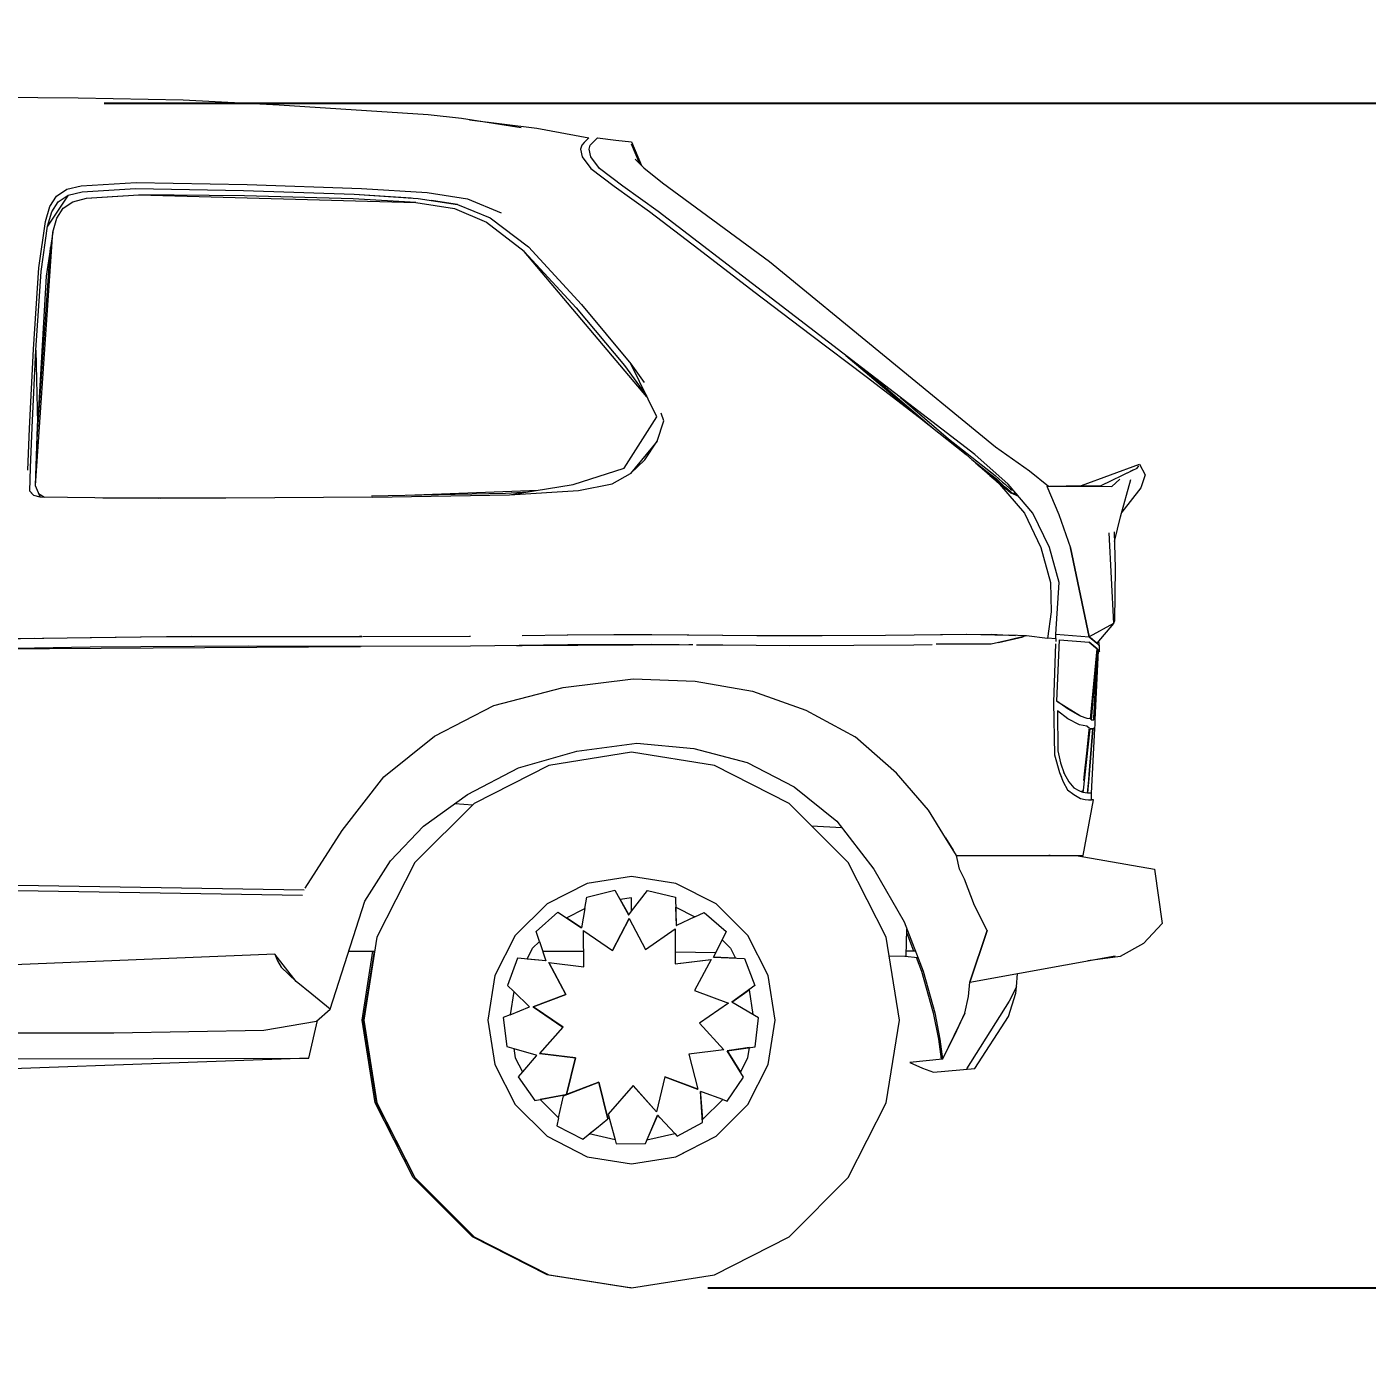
# Model space of a CAD drawing. Header units: millimetres. Extents: x 85290 to 188623, y -54691 to 10726.
# Drawn here: x 100043 to 101799, y -9690 to -7938 of the extents above; entities that cross this region are included whole.
import ezdxf

# ---------------------------------------------------------------- set-up
doc = ezdxf.new("R2010")
doc.units = ezdxf.units.MM
doc.linetypes.add('ELGO_LTYPE0', pattern=[0])
doc.layers.add('AUTO', color=150, linetype='Continuous')
doc.layers.add('RAZMER', color=5, linetype='Continuous')
doc.styles.add('WROMLATS', font='wromlats.shx', dxfattribs={"bigfont": 'bigfont.shx'})
doc.dimstyles.new('juka', dxfattribs={"dimscale": 100, "dimtxt": 2, "dimasz": 2, "dimexe": 1, "dimexo": 1, "dimgap": 1, "dimtad": 1, "dimtoh": 1, "dimdec": 0, "dimzin": 0, "dimdsep": 46, "dimtxsty": 'WROMLATS', "dimblk": 'OBLIQUE', "dimcen": -3, "dimdle": 1, "dimclrd": 256, "dimclre": 256, "dimclrt": 256, "dimadec": 0, "dimazin": 0, "dimtfac": 1, "dimtdec": 0, "dimtix": 1, "dimtmove": 2, "dimatfit": 3, "dimldrblk": 'ORIGIN2', "dimfxl": 1, "dimtvp": 2.5, "dimtolj": 1, "dimtzin": 0, "dimarcsym": 0})

# ---------------------------------------------------------------- blocks, each defined once
blk = doc.blocks.new('a_57')
at = {"color": 0, "linetype": 'ELGO_LTYPE0', "lineweight": 0}
for p, q in [((-81.089067, 174.898976), (-99.979686, 175.089795)), ((-65.685606, 174.618799), (-81.089067, 174.898976)), ((-51.540041, 173.88345), (-65.685606, 174.618799)), ((-29.656648, 172.468311), (-51.540041, 173.88345)), ((-24.735736, 171.90454), (-29.656648, 172.468311)), ((-16.001367, 170.516259), (-24.735736, 171.90454)), ((-23.558664, 171.717435), (-13.673305, 170.500243)), ((-13.673305, 170.500243), (-6.037569, 169.085694)), ((-7.084846, 167.978466), (-7.262277, 167.418701)), ((-6.733465, 168.360693), (-7.084846, 167.978466)), ((-6.286811, 168.8146), (-6.733465, 168.360693)), ((-6.037569, 169.085694), (-6.286811, 168.8146)), ((-6.003904, 167.419291), (-5.826568, 167.978764)), ((-5.826568, 167.978764), (-4.778385, 169.086087)), ((-4.778385, 169.086087), (-2.091598, 168.741751)), ((-2.091598, 168.741751), (0.258208, 168.487257)), ((0.175429, 168.164409), (1.43261, 165.292436)), ((0.258208, 168.487257), (1.725293, 164.992631)), ((-7.262277, 167.418701), (-6.997823, 166.259623)), ((-6.997823, 166.259623), (-5.728101, 164.544291)), ((-5.739545, 166.26001), (-6.003904, 167.419291)), ((-4.469633, 164.544583), (-5.739545, 166.26001)), ((0.790358, 165.950537), (2.042294, 164.667821)), ((-5.728101, 164.544291), (-2.289152, 161.94585)), ((-1.030826, 161.946142), (-4.469633, 164.544583)), ((2.042294, 164.667821), (4.814577, 162.433452)), ((-82.786417, 161.509526), (-80.677509, 162.011767)), ((-80.677509, 162.011767), (-72.593069, 162.500048)), ((-80.528688, 161.142826), (-72.680568, 161.617142)), ((-72.680568, 161.617142), (-56.813955, 161.324561)), ((-72.593069, 162.500048), (-56.25019, 162.198979)), ((-56.25019, 162.198979), (-39.464044, 161.626906)), ((-39.464044, 161.626906), (-29.803896, 161.006689)), ((-2.289152, 161.94585), (2.881861, 158.2479)), ((4.140234, 158.24849), (-1.030826, 161.946142)), ((4.814577, 162.433452), (8.853341, 159.450442)), ((-82.577228, 160.655421), (-85.592937, 156.070364)), ((-85.25176, 158.969873), (-84.292173, 160.486377)), ((-84.970474, 158.189696), (-84.038734, 159.661967)), ((-84.292173, 160.486377), (-82.786417, 161.509526)), ((-84.038734, 159.661967), (-82.577228, 160.655421)), ((-83.321476, 158.744973), (-81.88796, 159.677297)), ((-82.577228, 160.655421), (-80.528688, 161.142826)), ((-81.88796, 159.677297), (-79.880476, 160.18374)), ((-79.880476, 160.18374), (-72.185945, 160.670948)), ((-79.880476, 160.18374), (-74.571561, 160.519874)), ((-72.180557, 160.670853), (-31.462097, 159.568608)), ((-56.630945, 160.518021), (-72.179365, 160.670752)), ((-56.813955, 161.324561), (-40.516805, 160.769582)), ((-40.653514, 160.115868), (-56.630945, 160.518021)), ((-31.462097, 159.568608), (-40.653514, 160.115868)), ((-40.516805, 160.769582), (-31.137991, 160.166943)), ((-40.516805, 160.769582), (-32.128906, 160.230619)), ((-31.137991, 160.166943), (-25.362014, 159.273291)), ((-29.803896, 161.006689), (-23.854398, 160.085988)), ((-25.362014, 159.273291), (-29.155063, 159.860206)), ((-23.854398, 160.085988), (-18.910741, 158.058447)), ((-85.893058, 156.786967), (-85.25176, 158.969873)), ((-85.592937, 156.070364), (-84.970474, 158.189696)), ((-84.234666, 157.252688), (-83.321476, 158.744973)), ((-31.458568, 159.568411), (-25.79627, 158.66372)), ((-25.79627, 158.66372), (-21.090316, 156.646437)), ((-25.362014, 159.273291), (-20.562076, 157.304544)), ((2.881861, 158.2479), (10.127163, 152.720654)), ((19.49935, 146.454642), (4.140234, 158.24849)), ((8.853341, 159.450442), (20.535088, 150.863529)), ((-86.88054, 149.934718), (-85.893058, 156.786967)), ((-86.551952, 149.418214), (-85.592937, 156.070364)), ((-84.844827, 155.215383), (-84.234666, 157.252688)), ((-21.090316, 156.646437), (-15.55252, 152.383447)), ((-20.562076, 157.304544), (-14.913463, 153.03247)), ((-87.384939, 117.938234), (-84.844827, 155.215383)), ((-84.844827, 155.215383), (-85.785532, 148.73052)), ((-87.16793, 124.106984), (-85.176754, 152.927101)), ((2.501679, 130.994973), (-15.543842, 152.374268)), ((-15.543842, 152.374268), (-7.91893, 144.075343)), ((-14.913463, 153.03247), (-7.127142, 144.550538)), ((10.127163, 152.720654), (18.240929, 146.454346)), ((-87.651157, 138.004542), (-86.88054, 149.934718)), ((20.535088, 150.863529), (53.730393, 123.643801)), ((-87.299871, 137.835208), (-86.551952, 149.418214)), ((-85.785532, 148.73052), (-87.075853, 126.646632)), ((18.240929, 146.454346), (26.535464, 140.166751)), ((50.679994, 122.519875), (19.49935, 146.454642)), ((-7.91893, 144.075343), (-0.803423, 135.593409)), ((-7.127142, 144.550538), (0.130892, 135.857374)), ((26.535464, 140.166751), (34.740639, 133.970559)), ((-88.234186, 126.329054), (-87.651157, 138.004542)), ((-87.865591, 126.499661), (-87.299871, 137.835208)), ((-87.299871, 137.835208), (-87.07695, 127.082962)), ((31.724525, 137.070459), (41.519738, 128.760499)), ((-87.439537, 135.045168), (-87.439537, 135.05376)), ((-87.439537, 135.02886), (-87.439537, 135.037551)), ((-0.803423, 135.593409), (2.425623, 131.151027)), ((0.130892, 135.857374), (2.110482, 133.112648)), ((3.94454, 128.035403), (0.130892, 135.856301)), ((33.398939, 135.785011), (40.105677, 130.159915)), ((34.214187, 135.101322), (41.951371, 128.42876)), ((34.976864, 134.57388), (35.334683, 134.273586)), ((35.063696, 134.50718), (43.75763, 127.011085)), ((35.591031, 134.102395), (37.984968, 132.042727)), ((34.740639, 133.970559), (42.550302, 127.96841)), ((37.984968, 132.042727), (44.063187, 126.778175)), ((1.815272, 131.990773), (2.024842, 131.559915)), ((2.112341, 131.581983), (2.273941, 131.264699)), ((39.797473, 130.873487), (46.815062, 124.798976)), ((4.975701, 127.481106), (4.572106, 128.600833)), ((-88.488245, 120.227786), (-88.234186, 126.329054)), ((-88.111686, 120.575929), (-87.865591, 126.499661)), ((-87.07695, 127.082962), (-87.398529, 117.971632)), ((-87.391185, 117.953664), (-87.075853, 126.646632)), ((-87.075853, 126.646632), (-87.07695, 127.082962)), ((-0.849962, 120.479055), (3.94454, 128.035403)), ((3.998137, 124.475636), (4.975701, 127.481106)), ((42.550302, 127.96841), (49.421883, 122.519875)), ((44.063187, 126.778175), (44.696689, 126.266554)), ((3.992987, 124.46675), (0.092221, 119.704739)), ((2.176476, 121.732667), (3.992987, 124.46675)), ((46.815062, 124.798976), (52.299619, 120.514992)), ((49.421883, 122.519875), (54.33116, 118.157961)), ((55.589271, 118.158645), (50.679994, 122.519875)), ((53.730393, 123.643801), (58.726287, 120.117238)), ((-88.193845, 117.114993), (-88.111686, 120.575929)), ((-8.325004, 118.084817), (-0.849962, 120.479055)), ((0.092221, 119.704739), (2.176476, 121.732667)), ((50.284481, 121.753371), (52.447582, 120.006398)), ((50.854421, 121.247024), (51.846218, 120.492043)), ((50.871396, 121.231984), (51.753831, 120.556788)), ((51.209689, 120.931496), (54.162121, 118.533351)), ((51.489187, 120.683058), (52.836633, 119.610012)), ((51.753831, 120.556788), (51.950407, 120.40796)), ((51.834584, 120.40796), (54.433704, 118.22007)), ((52.299619, 120.514992), (53.711343, 119.445852)), ((66.36436, 117.931007), (74.882436, 121.093312)), ((69.278622, 117.969093), (73.949528, 120.19175)), ((73.949528, 120.19175), (73.088289, 119.765675)), ((73.949528, 120.19175), (74.571896, 120.486769)), ((74.571896, 120.486769), (74.830294, 120.863039)), ((74.882436, 121.093312), (75.732923, 119.526027)), ((-2.619028, 118.181984), (0.084782, 119.697707)), ((0.084782, 119.697707), (0.088597, 119.70132)), ((52.198458, 120.101613), (52.437711, 119.919777)), ((52.253437, 120.074465), (55.330778, 117.491749)), ((52.447582, 120.006398), (53.879595, 118.920656)), ((52.914572, 119.416653), (55.209875, 117.491457)), ((54.162121, 118.533351), (53.276587, 119.377883)), ((53.378439, 119.130226), (53.58243, 118.936672)), ((53.383518, 119.126027), (53.587032, 118.932766)), ((53.711343, 119.445852), (54.744935, 118.462257)), ((54.581452, 118.220364), (53.802061, 118.876711)), ((53.879595, 118.920656), (54.929805, 117.923977)), ((53.993869, 118.693801), (54.581452, 118.220364)), ((54.581452, 118.220364), (54.162121, 118.533351)), ((54.433704, 118.22007), (54.429412, 118.223684)), ((55.209875, 117.491457), (54.433704, 118.22007)), ((55.330778, 117.491749), (54.581452, 118.220364)), ((54.744935, 118.462257), (55.170823, 118.143995)), ((58.726287, 120.117238), (61.522675, 117.873586)), ((70.820237, 117.831496), (71.998835, 118.899171)), ((72.130871, 113.335207), (73.613, 118.8605)), ((75.732923, 119.526027), (75.12405, 117.596828)), ((-87.629985, 116.461964), (-88.193845, 117.114993)), ((-88.003778, 116.895168), (-87.629985, 116.461964)), ((-86.701154, 116.256398), (-87.629985, 116.461964)), ((-87.398529, 117.971632), (-86.701154, 116.256398)), ((-86.916971, 116.788429), (-86.04989, 116.24761)), ((-74.635648, 116.092922), (-86.701154, 116.256398)), ((-86.701154, 116.256398), (-86.696958, 116.2563)), ((-37.823534, 116.253566), (-59.400177, 116.081594)), ((-37.973404, 116.443409), (-18.281936, 116.819485)), ((-37.823534, 116.253566), (-17.695808, 116.601418)), ((-37.822246, 116.253566), (-37.823534, 116.253566)), ((-32.875967, 116.540774), (-13.475179, 117.269093)), ((-26.387691, 116.664699), (-26.364851, 116.785206)), ((-25.071573, 116.689797), (-25.004959, 116.836281)), ((-24.531221, 116.700149), (-24.496173, 116.855422)), ((-18.281936, 116.819485), (-14.959669, 117.034035)), ((-17.695808, 116.601418), (-7.539224, 117.23179)), ((-17.688179, 116.601906), (-8.325004, 118.084817)), ((-7.539224, 117.23179), (-2.619028, 118.181984)), ((54.33116, 118.157961), (57.984877, 113.885305)), ((54.929805, 117.923977), (55.361939, 117.60093)), ((55.170823, 118.143995), (55.932236, 117.40591)), ((55.209875, 117.491457), (55.330778, 117.491749)), ((55.405188, 117.424758), (55.209875, 117.491457)), ((55.309678, 117.45757), (56.009889, 116.852394)), ((55.361939, 117.60093), (56.135559, 116.853078)), ((55.600024, 117.358059), (55.405188, 117.424758)), ((59.242893, 113.88589), (55.589271, 118.158645)), ((55.615545, 117.355715), (55.600024, 117.358059)), ((55.932236, 117.40591), (56.103444, 117.3355)), ((56.009889, 116.852394), (57.108713, 116.381789)), ((56.060267, 117.353273), (56.309772, 117.316066)), ((56.103444, 117.3355), (56.270433, 117.268801)), ((57.035756, 116.467043), (56.134391, 116.852394)), ((56.134391, 116.852394), (56.140924, 116.850832)), ((56.135559, 116.853078), (56.169558, 116.839113)), ((56.415749, 117.192141), (56.580878, 116.749367)), ((56.529308, 116.730714), (56.492114, 116.717336)), ((56.580878, 116.749367), (56.529308, 116.730714)), ((56.579304, 116.748683), (56.902934, 116.622316)), ((61.262513, 117.874758), (70.820237, 117.831496)), ((61.276198, 117.87466), (61.262513, 117.874758)), ((61.262513, 117.874758), (63.063002, 113.694484)), ((61.262513, 117.874758), (61.270619, 117.8563)), ((61.700702, 117.872805), (66.535259, 117.935793)), ((61.850405, 117.872121), (69.278622, 117.969093)), ((75.12405, 117.596828), (72.31524, 114.022609)), ((-77.492284, 116.131594), (-69.025945, 116.088723)), ((-77.366304, 116.129934), (-69.273519, 116.088918)), ((-77.354574, 116.129738), (-69.296455, 116.088918)), ((-59.400177, 116.081594), (-74.635648, 116.092922)), ((57.984877, 113.885305), (60.418272, 108.817727)), ((61.676383, 108.817727), (59.242893, 113.88589)), ((63.063002, 113.694484), (64.752937, 108.80132)), ((71.21017, 109.71255), (72.130871, 113.335207)), ((70.391131, 110.988527), (71.074534, 97.665383)), ((71.164561, 111.156106), (71.3341, 105.788625)), ((60.418272, 108.817727), (61.847282, 103.708352)), ((63.105297, 103.708644), (61.676383, 108.817727)), ((64.752937, 108.80132), (64.745045, 108.824465)), ((64.752937, 108.80132), (67.522478, 95.719875)), ((67.520905, 95.720656), (64.752937, 108.80132)), ((71.3341, 105.788625), (71.234584, 98.083742)), ((61.847282, 103.708352), (61.898256, 99.386867)), ((62.6297, 96.086379), (63.105297, 103.708644)), ((61.898256, 99.386867), (61.371589, 95.450148)), ((71.074534, 97.665383), (67.522478, 95.719875)), ((71.074534, 97.665383), (68.647957, 94.777785)), ((71.234584, 98.083742), (71.074534, 97.665383)), ((-93.37449, 95.38843), (-79.314327, 95.632473)), ((-93.373108, 95.388332), (-87.520313, 95.490089)), ((-86.336135, 95.510598), (-71.870994, 95.709426)), ((-79.314327, 95.632473), (-71.980762, 95.707961)), ((-71.870994, 95.709426), (-56.150579, 95.768996)), ((-71.835899, 95.709426), (-64.429473, 95.785598)), ((-64.429473, 95.785598), (-56.126451, 95.768898)), ((-56.122827, 95.769093), (-56.116581, 95.769093)), ((-56.116581, 95.769093), (-56.093931, 95.769093)), ((-56.075191, 95.768801), (-47.805547, 95.752199)), ((-47.805547, 95.752199), (-39.406156, 95.740285)), ((-39.422559, 95.740187), (-39.732313, 95.740675)), ((-39.406156, 95.740285), (-39.422559, 95.740187)), ((-39.287996, 95.740773), (-23.566198, 95.811574)), ((-23.509168, 95.811379), (-23.4241, 95.812355)), ((-23.447466, 95.812062), (-23.449277, 95.812062)), ((-23.4241, 95.812355), (-23.447466, 95.812062)), ((-15.858602, 95.900148), (-9.114933, 95.978371)), ((-9.221935, 95.976906), (-2.376365, 96.060597)), ((-9.114933, 95.978371), (3.111458, 96.04009)), ((3.145218, 94.583156), (-9.114933, 94.521242)), ((-2.376365, 96.060597), (3.126383, 96.04009)), ((3.13077, 96.040187), (3.145218, 96.040285)), ((3.145218, 96.040285), (3.164387, 96.040187)), ((7.229615, 94.555031), (3.145218, 94.583156)), ((3.174448, 96.039895), (8.664656, 96.019386)), ((3.23987, 96.039601), (13.594342, 95.96841)), ((8.664656, 96.019386), (18.640852, 95.916261)), ((18.640852, 95.916261), (23.416806, 95.905617)), ((23.440838, 95.90591), (23.459769, 95.905812)), ((23.459769, 95.905812), (23.468972, 95.90591)), ((23.482228, 95.905422), (28.277064, 95.894777)), ((28.277064, 95.894777), (37.546802, 95.950344)), ((37.546802, 95.950344), (45.924926, 96.069094)), ((41.736937, 94.552687), (44.433308, 94.572707)), ((41.773153, 96.010207), (49.489165, 96.081496)), ((45.924926, 94.612062), (44.99631, 94.610793)), ((45.924926, 96.069094), (53.117395, 96.094094)), ((53.117395, 94.637356), (45.924926, 94.612062)), ((49.530983, 96.081594), (55.691314, 95.965969)), ((51.884485, 96.037453), (51.884485, 96.089797)), ((53.111744, 94.637258), (53.117395, 94.637356)), ((53.117395, 96.094094), (55.705476, 95.965285)), ((55.711341, 95.236965), (53.117395, 94.637356)), ((54.188395, 94.884816), (57.821489, 95.724855)), ((58.305288, 95.835695), (55.711341, 95.964992)), ((55.711341, 95.964992), (56.656647, 95.917922)), ((58.305288, 95.835695), (55.711341, 95.236965)), ((58.310652, 95.836281), (58.305288, 95.836769)), ((58.305288, 95.836769), (58.305288, 95.835695)), ((61.371589, 95.450148), (58.305288, 95.835695)), ((61.386538, 95.561574), (62.6297, 95.450441)), ((62.575508, 94.667824), (62.246704, 86.097902)), ((62.605572, 95.452687), (62.6297, 96.086379)), ((62.6297, 95.450441), (62.624622, 95.007863)), ((62.6297, 96.086379), (67.520905, 95.720656)), ((62.771392, 86.260793), (63.148833, 95.265968)), ((63.148833, 95.265968), (67.520905, 94.90005)), ((67.522478, 95.719875), (67.520905, 95.720656)), ((68.666816, 93.935891), (67.520905, 94.90005)), ((67.520905, 94.90005), (68.439556, 94.129934)), ((67.522478, 95.719875), (68.647957, 94.777785)), ((68.647957, 94.777785), (67.698741, 95.572414)), ((68.647957, 94.777785), (68.765641, 94.645461)), ((68.765641, 94.645461), (68.882537, 94.513136)), ((68.765641, 94.645461), (68.768955, 94.641847)), ((69.017291, 94.342531), (68.922472, 95.104152)), ((-93.37449, 93.931008), (-39.58826, 94.283352)), ((-79.313278, 94.175539), (-93.373108, 93.931105)), ((-71.870994, 94.252199), (-79.313278, 94.175539)), ((-56.116581, 94.311965), (-71.870994, 94.252199)), ((-39.422559, 94.283059), (-56.116581, 94.311965)), ((-23.447466, 94.354835), (-39.422559, 94.283059)), ((-9.114933, 94.521242), (-23.447466, 94.354835)), ((-16.679, 94.433449), (-15.854692, 94.43882)), ((-15.854692, 94.43882), (8.664656, 94.562257)), ((8.664656, 94.562257), (9.264279, 94.563039)), ((9.796811, 94.537355), (13.653613, 94.510792)), ((13.653613, 94.510792), (23.459769, 94.448684)), ((23.459769, 94.448684), (32.912898, 94.465676)), ((32.912898, 94.465676), (41.736937, 94.552687)), ((67.687035, 83.645851), (68.666816, 93.935891)), ((68.674732, 93.927394), (67.81652, 83.524368)), ((68.764568, 93.826028), (68.195224, 83.527589)), ((68.398834, 83.524269), (68.882537, 93.693215)), ((68.403054, 87.510598), (68.757344, 93.833839)), ((68.439556, 94.129934), (68.666816, 93.935891)), ((68.477464, 88.60132), (68.764568, 93.826028)), ((68.580866, 92.522218), (68.674732, 93.927394)), ((68.655968, 93.706105), (68.659592, 93.70591)), ((68.655968, 93.700734), (68.659592, 93.700539)), ((68.757344, 93.833839), (68.674732, 93.927394)), ((68.882537, 93.693215), (68.764568, 93.826028)), ((68.882537, 94.513136), (68.978143, 94.401906)), ((68.882537, 93.693215), (68.978143, 93.581984)), ((68.978143, 94.401906), (69.017291, 94.342531)), ((68.978143, 93.581984), (69.017291, 93.523)), ((69.017291, 93.523), (69.017291, 94.342531)), ((68.404699, 90.237648), (68.580866, 92.522218)), ((-9.806347, 88.244191), (0.493002, 89.553859)), ((0.493002, 89.553859), (9.616805, 89.19009)), ((9.616805, 89.19009), (18.017769, 87.70757)), ((68.112135, 86.853175), (68.404699, 90.237648)), ((-20.002603, 85.589503), (-9.806347, 88.244191)), ((18.017769, 87.70757), (25.872851, 84.925929)), ((67.81652, 83.532863), (68.112135, 86.853175)), ((68.168664, 83.524368), (68.403054, 87.510598)), ((68.216133, 83.780422), (68.477464, 88.60132)), ((68.392396, 87.438235), (68.394947, 87.48345)), ((-28.69873, 81.105227), (-20.002603, 85.589503)), ((-20.002603, 85.589503), (-20.001554, 85.590187)), ((-20.001554, 85.590187), (-19.998312, 85.590773)), ((25.872851, 84.925929), (33.124924, 81.01255)), ((62.246704, 86.097902), (62.395239, 78.375735)), ((64.439273, 85.049172), (62.771392, 86.260793)), ((62.777949, 86.256594), (66.216708, 84.069972)), ((64.389563, 83.670852), (62.83331, 84.814406)), ((62.83331, 84.814406), (62.896395, 78.950636)), ((63.963676, 85.394875), (63.965345, 85.501613)), ((66.222668, 84.066652), (64.439273, 85.049172)), ((65.085864, 84.78843), (65.08751, 84.691456)), ((65.13362, 84.758644), (65.135169, 84.665773)), ((66.073347, 82.77593), (64.389563, 83.670852)), ((67.17248, 82.564308), (66.073347, 82.77593)), ((67.223645, 83.723195), (66.222668, 84.066652)), ((67.6718, 83.648488), (67.223645, 83.723195)), ((67.67385, 83.647999), (67.687035, 83.645851)), ((67.81652, 83.524368), (68.168664, 83.524368)), ((68.195224, 83.527589), (68.216133, 83.780422)), ((68.195224, 83.524172), (68.195224, 83.527589)), ((68.204904, 83.524172), (68.195224, 83.524172)), ((68.210555, 83.524172), (68.204904, 83.524172)), ((68.328834, 83.524172), (68.330002, 83.524172)), ((68.337131, 82.250148), (68.366433, 82.819973)), ((68.366433, 82.819973), (68.400026, 83.524269)), ((68.400026, 83.524269), (68.398834, 83.524269)), ((-36.183405, 75.127492), (-28.69873, 81.105227)), ((33.124924, 81.01255), (33.119536, 81.01548)), ((39.18233, 75.640479), (33.124924, 81.01255)), ((33.124924, 81.01255), (33.128047, 81.009816)), ((66.656757, 73.151028), (67.638874, 82.197902)), ((67.10186, 77.242141), (67.594242, 81.787257)), ((67.142296, 78.586476), (67.515064, 82.027981)), ((67.538095, 82.240577), (67.17248, 82.564308)), ((67.293167, 72.747806), (68.086434, 82.250148)), ((67.493868, 74.893508), (68.081355, 82.189602)), ((67.515064, 75.483936), (68.055678, 82.197902)), ((67.520905, 82.082179), (67.538095, 82.240577)), ((68.055678, 82.197902), (67.638874, 82.197902)), ((67.638874, 82.197902), (68.055678, 82.197902)), ((67.850805, 72.738919), (68.337131, 82.250148)), ((68.212223, 82.250148), (68.086434, 82.250148)), ((68.086434, 82.250148), (68.212223, 82.250148)), ((68.337131, 82.250148), (68.212223, 82.250148)), ((-16.361522, 76.445461), (-7.801723, 78.915383)), ((-7.801723, 78.915383), (1.003123, 80.051223)), ((1.003123, 80.051223), (9.410382, 79.28921)), ((9.410382, 79.28921), (17.255116, 77.229543)), ((62.896395, 78.950636), (63.309884, 77.165871)), ((0.247574, 78.738624), (-11.91864, 76.81177)), ((12.413502, 76.81177), (0.247574, 78.738624)), ((17.255116, 77.229543), (24.156952, 73.641455)), ((62.395239, 78.375735), (62.395239, 78.378761)), ((62.395239, 78.375735), (63.147569, 75.755811)), ((63.309884, 77.165871), (63.830376, 75.606203)), ((66.656757, 73.151028), (67.10186, 77.242141)), ((66.81428, 75.573194), (67.142296, 78.586476)), ((-42.314052, 67.222315), (-36.183405, 75.127492)), ((-23.879861, 72.510597), (-16.361522, 76.445461)), ((-11.91864, 76.81177), (-22.893619, 71.219778)), ((23.388672, 71.219874), (12.413502, 76.81177)), ((43.876291, 70.243311), (39.18233, 75.640479)), ((63.147569, 75.755811), (63.694048, 74.413625)), ((63.147569, 75.755811), (63.420916, 75.084719)), ((63.830376, 75.606203), (63.80148, 75.692922)), ((63.830376, 75.606203), (64.502836, 74.382863)), ((66.707826, 74.600247), (66.81428, 75.573194)), ((67.025805, 76.544094), (67.025805, 76.550442)), ((67.293167, 72.756595), (67.493868, 74.893508)), ((67.441225, 74.696145), (67.515064, 75.483936)), ((24.156952, 73.641455), (30.402065, 68.621144)), ((63.694048, 74.413625), (64.329696, 73.217923)), ((64.329696, 73.217923), (63.811732, 74.192435)), ((64.329696, 73.217923), (65.244842, 72.522217)), ((64.502836, 74.382863), (65.244842, 73.498878)), ((65.246296, 73.498294), (65.981746, 73.099953)), ((65.981746, 73.099953), (66.51485, 72.848782)), ((66.516233, 72.848487), (66.542983, 73.093802)), ((66.516233, 72.848487), (66.530681, 72.98013)), ((66.62159, 72.826419), (66.656757, 73.151028)), ((67.259002, 72.748977), (67.441225, 74.696145)), ((-22.893619, 71.219778), (-31.603574, 62.510109)), ((-30.331516, 67.889408), (-23.879861, 72.510597)), ((-25.731897, 71.184036), (-23.093032, 71.020362)), ((32.098556, 62.510109), (23.388672, 71.219874)), ((65.244842, 72.522217), (66.254402, 71.925342)), ((66.254402, 71.925342), (66.926384, 71.786866)), ((66.51485, 72.848782), (66.516233, 72.848487)), ((66.619945, 63.552004), (68.15002, 71.762061)), ((66.926384, 72.763527), (66.62159, 72.826419)), ((67.259002, 72.748977), (66.926384, 72.763527)), ((66.926384, 71.786866), (67.417097, 71.76548)), ((66.926384, 71.786866), (66.931081, 71.786771)), ((67.25998, 72.757766), (67.259002, 72.748977)), ((67.417097, 72.742239), (67.293167, 72.747806)), ((67.850805, 72.738919), (67.417097, 72.742239)), ((67.417097, 71.76548), (67.850805, 71.76216)), ((67.850805, 71.76216), (67.850805, 72.738919)), ((68.15002, 71.762061), (67.850805, 71.768117)), ((46.411634, 66.166067), (43.876291, 70.243311)), ((-47.750091, 58.750052), (-42.314052, 67.222315)), ((-35.182094, 62.794483), (-30.331516, 67.889408)), ((26.673746, 67.934913), (31.140924, 67.65796)), ((30.402065, 68.621144), (35.833311, 61.540383)), ((46.41037, 66.168118), (46.411634, 66.166067)), ((48.026085, 63.551709), (46.411634, 66.166067)), ((46.411634, 66.166067), (47.526384, 64.361477)), ((48.423648, 61.529348), (48.026085, 63.551709)), ((48.026085, 63.551709), (61.772585, 63.551709)), ((61.772585, 63.551709), (61.5587, 63.551709)), ((61.772585, 63.551709), (65.620137, 63.551709)), ((65.620137, 63.551709), (66.619945, 63.552004)), ((65.620137, 63.551709), (77.131272, 61.533058)), ((-38.979578, 56.867823), (-35.182094, 62.794483)), ((-31.603574, 62.510109), (-37.195587, 51.535011)), ((37.690735, 51.535207), (32.098556, 62.510109)), ((35.833311, 61.540383), (40.300417, 53.787747)), ((49.162031, 60.075051), (48.423648, 61.529348)), ((77.131272, 61.533058), (78.24905, 53.583059)), ((-97.468328, 59.333059), (-47.898531, 58.517433)), ((-6.281805, 59.461573), (-12.171268, 56.460694)), ((0.246287, 60.495559), (-6.281805, 59.461573)), ((6.775427, 59.461573), (0.246287, 60.495559)), ((12.664843, 56.460792), (6.775427, 59.461573)), ((50.671411, 56.188137), (49.162031, 60.075051)), ((-97.466802, 58.533645), (-48.129463, 57.723096)), ((-47.898531, 58.517433), (-47.895097, 58.523196)), ((-6.627035, 55.792824), (-6.34861, 57.421828)), ((-6.34861, 57.421828), (-2.209663, 58.478371)), ((-2.214527, 58.477101), (-0.184774, 54.823682)), ((0.242472, 57.342628), (-1.433277, 57.077298)), ((0.246287, 55.378956), (0.242472, 57.342628)), ((0.246287, 55.387259), (2.575779, 58.43384)), ((2.575779, 58.432764), (6.726504, 57.444191)), ((6.726504, 57.444191), (6.823635, 53.271339)), ((-44.071674, 40.971923), (-38.979578, 56.867823)), ((-12.171268, 56.460694), (-16.845178, 51.786965)), ((-13.771772, 52.381692), (-10.59823, 55.240384)), ((-10.600471, 55.238429), (-7.112884, 52.951515)), ((-9.3369, 54.41216), (-6.627035, 55.792824)), ((-6.627035, 55.792824), (-7.104969, 52.951515)), ((-1.433277, 57.077298), (-0.176525, 54.823682)), ((-0.176525, 54.823682), (0.246287, 55.378956)), ((6.764174, 55.969972), (9.562827, 54.544095)), ((6.831742, 53.271339), (6.764174, 55.969972)), ((9.562827, 54.544095), (10.939837, 55.184132)), ((10.936547, 55.182571), (14.154196, 52.377004)), ((17.338896, 51.786965), (12.664843, 56.460792)), ((52.521801, 52.547512), (50.671411, 56.188137)), ((-7.104969, 52.951515), (-9.3369, 54.41216)), ((-0.116396, 54.317531), (-2.564907, 49.589503)), ((-2.558183, 49.584818), (-0.107288, 54.317531)), ((-0.184774, 54.823682), (-0.182819, 54.835013)), ((-0.184774, 54.823682), (-0.179958, 54.829935)), ((-0.176525, 54.823682), (-0.184774, 54.823682)), ((-0.107288, 54.317531), (-0.116396, 54.317531)), ((-0.107288, 54.317531), (2.286816, 49.735111)), ((6.823635, 53.271339), (6.831742, 53.271339)), ((9.562827, 54.544095), (6.831742, 53.271339)), ((40.300417, 53.787747), (43.095231, 46.534914)), ((78.24905, 53.583059), (75.490833, 50.636185)), ((-37.195587, 51.535011), (-39.122533, 39.369291)), ((-16.845178, 51.786965), (-19.846058, 45.897514)), ((-13.301038, 50.9314), (-13.771772, 52.381692)), ((-7.112884, 52.951515), (-7.104969, 52.951515)), ((-6.782484, 47.202784), (-6.811618, 52.522999)), ((-6.811618, 52.522999), (-6.802606, 52.522999)), ((-6.802606, 52.522999), (-6.7626, 52.495364)), ((-6.773424, 47.201711), (-6.802606, 52.475149)), ((-6.7626, 52.495364), (-2.558183, 49.584818)), ((2.284384, 49.739796), (6.641627, 52.779934)), ((2.286816, 49.735111), (6.650973, 52.779934)), ((6.641627, 52.779934), (6.650973, 52.779934)), ((6.650973, 52.779934), (6.641627, 47.61802)), ((14.154196, 52.377004), (12.301207, 48.636669)), ((20.339585, 45.897514), (17.338896, 51.786965)), ((39.617682, 39.369291), (37.690735, 51.535207)), ((40.589667, 48.769486), (40.707231, 52.731887)), ((40.68985, 52.143213), (41.687036, 49.559915)), ((52.521801, 52.547512), (49.967003, 44.919193)), ((49.967003, 44.919193), (52.521801, 52.547512)), ((-41.336917, 49.50884), (-37.516784, 49.507475)), ((-39.370203, 39.369291), (-37.764358, 49.507666)), ((-39.167547, 39.369291), (-37.561893, 49.507666)), ((-15.111875, 48.337943), (-14.298725, 49.933642)), ((-14.298725, 49.933642), (-13.301038, 50.9314)), ((-13.301038, 50.9314), (-12.363672, 48.070556)), ((-12.831544, 49.498487), (-6.786012, 49.49624)), ((6.644822, 49.404443), (12.633419, 49.292434)), ((6.644822, 49.401903), (12.632037, 49.289799)), ((12.309885, 48.636669), (13.555479, 51.161772)), ((13.555479, 51.161772), (14.783717, 49.933642)), ((14.783717, 49.933642), (15.523053, 48.482865)), ((40.613103, 49.558157), (41.929412, 49.560303)), ((75.490833, 50.636185), (72.04113, 48.715872)), ((-52.185058, 49.065382), (-99.556827, 47.133059)), ((-52.183008, 49.071831), (-52.185058, 49.065382)), ((-52.185058, 49.065382), (-52.183008, 49.069971)), ((-52.185058, 49.065382), (-51.790619, 48.073197)), ((-49.057722, 45.047319), (-52.185058, 49.065382)), ((-51.790619, 48.073197), (-51.278209, 47.12593)), ((-16.521453, 48.474855), (-18.003416, 44.469291)), ((-12.372064, 48.070556), (-16.521453, 48.474855)), ((-12.363672, 48.070556), (-15.111875, 48.337943)), ((-12.363672, 48.070556), (-12.372064, 48.070556)), ((-11.906147, 47.831202), (-11.897039, 47.831202)), ((-9.407711, 43.132764), (-11.906147, 47.831202)), ((-11.897039, 47.831202), (-6.773424, 47.201711)), ((-11.897039, 47.831202), (-9.398508, 43.132764)), ((6.641627, 47.619194), (11.911917, 48.286087)), ((6.641627, 47.61802), (11.921025, 48.286087)), ((11.921025, 48.286087), (9.513998, 43.719679)), ((11.911917, 48.286087), (11.921025, 48.286087)), ((12.301207, 48.636669), (16.830206, 48.420263)), ((12.301207, 48.636669), (12.309885, 48.636669)), ((15.523053, 48.482865), (12.309885, 48.636669)), ((16.830206, 48.420263), (18.376589, 44.438428)), ((38.12151, 48.815674), (40.589667, 48.769486)), ((38.12151, 48.812646), (40.427351, 48.769486)), ((40.427351, 48.769486), (42.310167, 48.572219)), ((42.058111, 48.598588), (42.85481, 46.534914)), ((49.967003, 44.919193), (71.3341, 48.802197)), ((72.04113, 48.715872), (67.320037, 48.072607)), ((-51.278209, 47.12593), (-49.057722, 45.047319)), ((-19.846058, 45.897514), (-20.880174, 39.369095)), ((21.373749, 39.369095), (20.339585, 45.897514)), ((42.85481, 46.534914), (44.591427, 40.451908)), ((43.095231, 46.534914), (44.823647, 40.451908)), ((56.830001, 44.258058), (56.97608, 46.192921)), ((-46.764946, 43.168021), (-49.057722, 45.047319)), ((-18.003416, 44.469291), (-17.068147, 43.556595)), ((-17.068147, 43.556595), (-17.608499, 40.145755)), ((-14.752149, 41.304833), (-17.068147, 43.556595)), ((9.513998, 43.719679), (14.499236, 41.858059)), ((18.376589, 44.438428), (14.997673, 41.987747)), ((15.006447, 41.987747), (17.513085, 43.809718)), ((17.513085, 43.809718), (18.088961, 40.174175)), ((49.78683, 42.832572), (49.967003, 44.919193)), ((56.830001, 44.258058), (55.766917, 42.147905)), ((56.742883, 43.327588), (56.830001, 44.258058)), ((-44.071674, 40.971923), (-46.764946, 43.168021)), ((-14.236879, 41.309524), (-9.407711, 43.132764)), ((-9.398508, 43.132764), (-14.227914, 41.309524)), ((-9.407711, 43.132764), (-9.398508, 43.132764)), ((14.499236, 41.858059), (10.245896, 38.933254)), ((18.907452, 39.691359), (14.997673, 41.987747)), ((14.997673, 41.987747), (15.006447, 41.987747)), ((18.088961, 40.174175), (15.006447, 41.987747)), ((49.219942, 40.400541), (49.78683, 42.832572)), ((55.766917, 42.147905), (49.455977, 32.189018)), ((55.650902, 39.870853), (56.742883, 43.327588)), ((-46.074009, 39.205814), (-44.071674, 40.971923)), ((-17.608499, 40.145755), (-18.622732, 39.732766)), ((-18.622732, 39.732766), (-18.073129, 35.496927)), ((-17.608499, 40.145755), (-14.752149, 41.304833)), ((-14.236879, 41.309524), (-9.841203, 38.310111)), ((-14.227914, 41.309524), (-14.236879, 41.309524)), ((-9.832, 38.310111), (-14.227914, 41.309524)), ((18.426371, 35.447121), (18.907452, 39.691359)), ((44.591427, 40.451908), (45.359588, 36.564404)), ((44.823647, 40.451908), (45.576287, 36.564404)), ((49.219942, 40.400541), (45.951772, 33.631498)), ((47.779203, 37.188626), (49.219942, 40.400541)), ((50.703526, 32.249171), (55.650902, 39.870853)), ((-110.792493, 37.495166), (-75.874376, 37.488628)), ((-75.874376, 37.488628), (-53.823042, 37.867725)), ((-53.823042, 37.867725), (-46.074009, 39.205814)), ((-47.177314, 33.766848), (-45.942068, 39.32212)), ((-37.443256, 27.203471), (-39.370203, 39.369291)), ((-37.249183, 27.2564), (-39.167547, 39.369291)), ((-39.122533, 39.369291), (-37.195587, 27.203471)), ((-20.880174, 39.369095), (-19.846058, 32.840675)), ((-9.841203, 38.310111), (-13.270092, 34.451515)), ((-13.261032, 34.451515), (-9.832, 38.310111)), ((-9.841203, 38.310111), (-9.832, 38.310111)), ((10.245896, 38.933254), (13.794852, 34.968216)), ((20.339585, 32.840675), (21.373749, 39.369095)), ((37.690735, 27.203566), (39.617682, 39.369291)), ((-18.073129, 35.496927), (-17.07077, 35.198391)), ((45.359588, 36.564404), (45.753932, 33.631498)), ((45.576287, 36.564404), (45.951772, 33.631498)), ((45.830584, 33.732277), (45.617605, 36.241943)), ((45.951772, 33.631498), (47.779203, 37.188626)), ((-236.361646, 33.320558), (-47.177314, 33.766848)), ((-47.177314, 33.766848), (-90.799284, 32.217431)), ((-17.07077, 35.198391), (-13.835811, 34.237749)), ((-17.07077, 35.198391), (-16.851759, 33.814895)), ((-16.851759, 33.814895), (-15.80019, 31.751126)), ((-13.782596, 34.133154), (-15.80019, 31.751126)), ((-13.835811, 34.237749), (-13.722849, 34.204054)), ((-13.722849, 34.204054), (-13.782596, 34.133154)), ((-13.270092, 34.451515), (-13.261032, 34.451515)), ((-7.984066, 33.838135), (-13.270092, 34.451515)), ((-13.261032, 34.451515), (-7.97491, 33.838135)), ((-9.325266, 28.43296), (-7.984066, 33.838135)), ((-7.97491, 33.838135), (-9.316206, 28.43296)), ((-7.984066, 33.838135), (-7.97491, 33.838135)), ((13.794852, 34.968216), (8.669567, 34.354639)), ((8.669567, 34.354639), (9.969664, 29.194677)), ((14.295531, 34.847123), (18.426371, 35.447121)), ((14.295531, 34.847123), (14.304495, 34.847123)), ((16.690445, 30.996925), (14.295531, 34.847123)), ((14.602852, 34.890479), (14.304495, 34.847123)), ((14.304495, 34.847123), (14.490366, 34.54839)), ((14.490366, 34.54839), (16.258002, 31.697709)), ((17.575598, 35.323096), (14.602852, 34.890479)), ((16.258002, 31.697709), (17.33675, 33.814895)), ((17.33675, 33.814895), (17.575598, 35.323096)), ((45.951772, 33.631498), (41.135359, 33.148098)), ((45.753932, 33.631498), (45.830584, 33.732277)), ((-19.846058, 32.840675), (-16.845178, 26.951224)), ((-15.80019, 31.751126), (-16.420602, 31.015092)), ((17.338896, 26.951224), (20.339585, 32.840675)), ((41.135359, 33.148098), (43.030382, 32.297999)), ((43.030382, 32.297999), (44.639469, 31.705618)), ((44.639469, 31.705618), (50.703526, 32.249171)), ((-16.420602, 31.015092), (-13.966274, 27.519876)), ((-9.74226, 28.247512), (-4.560232, 30.24419)), ((-4.560232, 30.24419), (-9.691286, 28.267241)), ((-4.568624, 30.240971), (-3.249311, 24.851907)), ((-3.241872, 24.857962), (-4.560232, 30.24419)), ((0.482846, 29.729152), (-3.177833, 25.553274)), ((0.47822, 29.723978), (3.890562, 25.85972)), ((3.899527, 25.85972), (0.482846, 29.729152)), ((5.145407, 31.033159), (3.899527, 25.85972)), ((9.969664, 29.194677), (5.145407, 31.033159)), ((5.145407, 31.029934), (9.960556, 29.194677)), ((14.293003, 27.463526), (16.690445, 30.996925)), ((-13.966274, 27.519876), (-9.325266, 28.43296)), ((-9.768343, 28.344095), (-13.17048, 27.676416)), ((-13.17048, 27.676416), (-10.472345, 24.978078)), ((-10.472345, 24.978078), (-9.74226, 28.247512)), ((-9.316206, 28.43296), (-9.768343, 28.344095)), ((9.960556, 29.194677), (9.969664, 29.194677)), ((10.355568, 28.850639), (10.364676, 28.850639)), ((10.687113, 24.328566), (10.355568, 28.850639)), ((10.66494, 28.74468), (10.364676, 28.850639)), ((10.364676, 28.850639), (10.39238, 28.472025)), ((10.39238, 28.472025), (10.659504, 24.752885)), ((10.659504, 24.752885), (13.664294, 27.685112)), ((13.664294, 27.685112), (10.66494, 28.74468)), ((13.664294, 27.685112), (14.295531, 27.462358)), ((-31.851244, 16.228569), (-37.443256, 27.203471)), ((-31.681347, 16.329152), (-37.249183, 27.2564)), ((-37.195587, 27.203471), (-31.603574, 16.228569)), ((-16.845178, 26.951224), (-12.171268, 22.277397)), ((3.890562, 25.85972), (3.899527, 25.85972)), ((12.664843, 22.277397), (17.338896, 26.951224)), ((32.098556, 16.228569), (37.690735, 27.203566)), ((-10.472345, 24.978078), (-10.727024, 23.822022)), ((-10.727024, 23.822022), (-6.928873, 21.867729)), ((-6.931829, 21.86929), (-4.606342, 23.739797)), ((-4.915714, 23.486281), (-3.241872, 24.857962)), ((-3.177833, 25.553274), (-2.977705, 24.816162)), ((-2.977705, 24.816162), (-2.157402, 21.775538)), ((2.272463, 21.213329), (4.080391, 25.371635)), ((3.87559, 24.879837), (2.511359, 21.754837)), ((4.089451, 25.371635), (3.87559, 24.879837)), ((4.080391, 25.371635), (4.089451, 25.371635)), ((4.460192, 24.972511), (4.089451, 25.371635)), ((6.586266, 22.677392), (4.460192, 24.972511)), ((6.923724, 22.314602), (10.687113, 24.328566)), ((-12.171268, 22.277397), (-6.281805, 19.276566)), ((-5.992651, 22.622025), (-4.915714, 23.486281)), ((-2.157402, 21.775538), (-5.992651, 22.622025)), ((-2.157402, 21.775538), (-1.994609, 21.178764)), ((2.511359, 21.754837), (6.586266, 22.677392)), ((6.586266, 22.677392), (6.925106, 22.313136)), ((6.775427, 19.276566), (12.664843, 22.277397)), ((-1.994609, 21.178764), (2.272463, 21.213329)), ((6.775427, 19.276566), (7.914877, 19.85718)), ((-6.281805, 19.276566), (0.246287, 18.24258)), ((0.246287, 18.24258), (6.775427, 19.276566)), ((-23.141288, 7.518751), (-31.851244, 16.228569)), ((-31.62713, 16.274953), (-31.681347, 16.329152)), ((-31.603574, 16.228569), (-22.893619, 7.518751)), ((23.388672, 7.518852), (32.098556, 16.228569)), ((-12.166118, 1.92681), (-23.141288, 7.518751)), ((-22.893619, 7.518751), (-11.91864, 1.92681)), ((12.413502, 1.926905), (23.388672, 7.518852)), ((0, 0), (-12.166118, 1.92681)), ((-11.91864, 1.92681), (0.247574, 0)), ((0.123835, 0.019634), (0, 0)), ((0.247574, 0), (12.413502, 1.926905))]:
    blk.add_line(p, q, dxfattribs=at)
blk = doc.blocks.new('_Oblique')
at = {"color": 0, "linetype": 'ByBlock', "lineweight": -2}
blk.add_line((-0.5, -0.5), (0.5, 0.5), dxfattribs=at)
blk = doc.blocks.new('*D84')
at = {"layer": 'Defpoints', "color": 0, "transparency": 16777216}
for p in [(100044.7, -8037.8), (102302.5, -8037.8), (100835.3, -9589.6)]:
    blk.add_point(p, dxfattribs=at)
at = {"layer": 'RAZMER', "lineweight": -2, "transparency": 16777216}
for p, q in [((102302.5, -9689.6), (102302.5, -7937.8)), ((100144.7, -8037.8), (102402.5, -8037.8)), ((100935.3, -9589.6), (102402.5, -9589.6))]:
    blk.add_line(p, q, dxfattribs=at)
at = {"layer": 'RAZMER', "lineweight": -2, "transparency": 16777216, "xscale": 200, "yscale": 200, "zscale": 200}
for p, rotation in [((102302.5, -8037.8), 90), ((102302.5, -9589.6), 270)]:
    blk.add_blockref('_Oblique', p, dxfattribs=dict(at, rotation=rotation))
at = {"layer": 'RAZMER', "transparency": 16777216, "insert": (102102.5, -8813.7), "char_height": 200, "attachment_point": 5, "rotation": 90, "style": 'WROMLATS'}
blk.add_mtext('\\A1;1552', dxfattribs=at)
blk = doc.blocks.new('_Origin2')
at = {"color": 0, "linetype": 'ByBlock', "lineweight": -2}
blk.add_line((-0.5, 0), (-1, 0), dxfattribs=at)
for radius in [0.5, 0.25]:
    blk.add_circle((0, 0), radius, dxfattribs=at)

msp = doc.modelspace()

# ---------------------------------------------------------------- block references
at = {"layer": 'AUTO', "xscale": 8.910000000003492, "yscale": 8.910000000003492, "zscale": 8.910000000003492}
msp.add_blockref('a_57', (100833.1, -9589.6), dxfattribs=at)

# ---------------------------------------------------------------- dimensions: what is measured, and where the dimension line sits
at = {"layer": 'RAZMER'}
dim = msp.add_linear_dim(base=(102302.5, -8037.8), p1=(100835.3, -9589.6), p2=(100044.7, -8037.8), angle=90, dimstyle='juka', dxfattribs=at)
dim.commit()
dim.dimension.update_dxf_attribs({"geometry": '*D84', "text_midpoint": (102102.5, -8813.7)})

doc.saveas('drawing.dxf')
